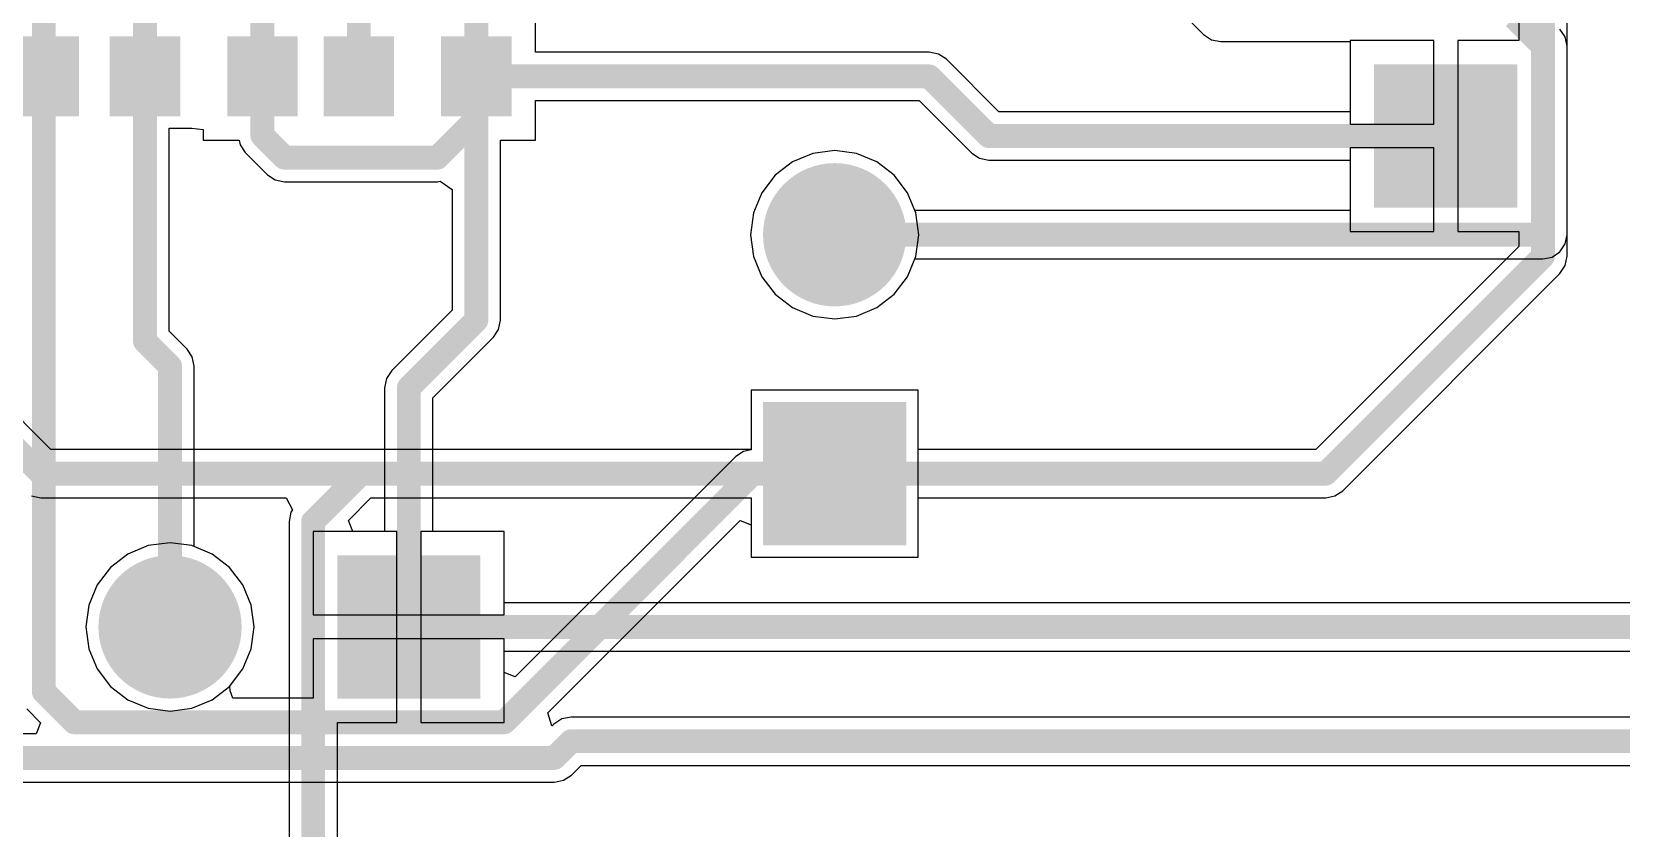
# Model space of a CAD drawing. Header units: millimetres. Extents: x 60.7 to 156.1, y 68.6 to 164.1.
# Drawn here: x 76.56 to 93.47, y 104.46 to 112.93 of the extents above; entities that cross this region are included whole.
import ezdxf

# ---------------------------------------------------------------- set-up
doc = ezdxf.new("R2010")
doc.units = ezdxf.units.MM
for name, color, linetype in [('BottomLayer', 5, 'Continuous'), ('PadHoleLayer', 156, 'Continuous'), ('TopLayer', 1, 'Continuous')]:
    doc.layers.add(name, color=color, linetype=linetype)

# ---------------------------------------------------------------- blocks, each defined once
blk = doc.blocks.new('PLC_5_41')
at = {"layer": 'BottomLayer', "const_width": 0.762}
for points in [[(-5.461, 0, 1), (-4.699, 0, 1)], [(-2.921, 0, 1), (-2.159, 0, 1)], [(-0.381, 0, 1), (0.381, 0, 1)], [(2.159, 0, 1), (2.921, 0, 1)]]:
    blk.add_lwpolyline(points, format="xyb", close=True, dxfattribs=at)
at = {"layer": 'BottomLayer'}
blk.add_solid([(4.318, -0.762), (5.842, -0.762), (4.318, 0.762), (5.842, 0.762)], dxfattribs=at)
at = {"layer": 'PadHoleLayer', "const_width": 0.5}
for points in [[(-5.33, 0, 1), (-4.83, 0, 1)], [(-2.79, 0, 1), (-2.29, 0, 1)], [(-0.25, 0, 1), (0.25, 0, 1)], [(2.29, 0, 1), (2.79, 0, 1)], [(4.83, 0, 1), (5.33, 0, 1)]]:
    blk.add_lwpolyline(points, format="xyb", close=True, dxfattribs=at)
at = {"layer": 'TopLayer', "const_width": 0.762}
for points in [[(-5.461, 0, 1), (-4.699, 0, 1)], [(-2.921, 0, 1), (-2.159, 0, 1)], [(-0.381, 0, 1), (0.381, 0, 1)], [(2.159, 0, 1), (2.921, 0, 1)]]:
    blk.add_lwpolyline(points, format="xyb", close=True, dxfattribs=at)
at = {"layer": 'TopLayer'}
blk.add_solid([(4.318, -0.762), (5.842, -0.762), (4.318, 0.762), (5.842, 0.762)], dxfattribs=at)
blk = doc.blocks.new('PLC_2_42')
at = {"layer": 'BottomLayer', "const_width": 0.762}
blk.add_lwpolyline([(-1.651, 0, 1), (-0.889, 0, 1)], format="xyb", close=True, dxfattribs=at)
at = {"layer": 'BottomLayer'}
blk.add_solid([(0.508, -0.762), (2.032, -0.762), (0.508, 0.762), (2.032, 0.762)], dxfattribs=at)
at = {"layer": 'PadHoleLayer', "const_width": 0.5}
for points in [[(-1.52, 0, 1), (-1.02, 0, 1)], [(1.02, 0, 1), (1.52, 0, 1)]]:
    blk.add_lwpolyline(points, format="xyb", close=True, dxfattribs=at)
at = {"layer": 'TopLayer', "const_width": 0.762}
blk.add_lwpolyline([(-1.651, 0, 1), (-0.889, 0, 1)], format="xyb", close=True, dxfattribs=at)
at = {"layer": 'TopLayer'}
blk.add_solid([(0.508, -0.762), (2.032, -0.762), (0.508, 0.762), (2.032, 0.762)], dxfattribs=at)
blk = doc.blocks.new('PLC_2_43')
at = {"layer": 'BottomLayer', "const_width": 0.762}
blk.add_lwpolyline([(-1.651, 0, 1), (-0.889, 0, 1)], format="xyb", close=True, dxfattribs=at)
at = {"layer": 'BottomLayer'}
blk.add_solid([(0.508, -0.762), (2.032, -0.762), (0.508, 0.762), (2.032, 0.762)], dxfattribs=at)
at = {"layer": 'PadHoleLayer', "const_width": 0.5}
for points in [[(-1.52, 0, 1), (-1.02, 0, 1)], [(1.02, 0, 1), (1.52, 0, 1)]]:
    blk.add_lwpolyline(points, format="xyb", close=True, dxfattribs=at)
at = {"layer": 'TopLayer', "const_width": 0.762}
blk.add_lwpolyline([(-1.651, 0, 1), (-0.889, 0, 1)], format="xyb", close=True, dxfattribs=at)
at = {"layer": 'TopLayer'}
blk.add_solid([(0.508, -0.762), (2.032, -0.762), (0.508, 0.762), (2.032, 0.762)], dxfattribs=at)
blk = doc.blocks.new('CAP0603_B_50')
at = {"layer": 'BottomLayer'}
for points in [[(-1, 0.425), (-1, -0.425), (-0.25, 0.425), (-0.25, -0.425)], [(0.25, 0.425), (0.25, -0.425), (1, 0.425), (1, -0.425)]]:
    blk.add_solid(points, dxfattribs=at)
blk = doc.blocks.new('CAP0603_B_51')
at = {"layer": 'BottomLayer'}
for points in [[(-1, 0.425), (-1, -0.425), (-0.25, 0.425), (-0.25, -0.425)], [(0.25, 0.425), (0.25, -0.425), (1, 0.425), (1, -0.425)]]:
    blk.add_solid(points, dxfattribs=at)
blk = doc.blocks.new('CAP0603_B_54')
at = {"layer": 'BottomLayer'}
for points in [[(-1, 0.425), (-1, -0.425), (-0.25, 0.425), (-0.25, -0.425)], [(0.25, 0.425), (0.25, -0.425), (1, 0.425), (1, -0.425)]]:
    blk.add_solid(points, dxfattribs=at)

msp = doc.modelspace()

# ---------------------------------------------------------------- linework, layer by layer
at = {"layer": 'BottomLayer'}
for p, q in [((86.127, 115.797), (89.025, 112.899)), ((81.917, 112.711), (81.917, 113.133)), ((92.871, 112.874), (92.815, 112.958)), ((89.025, 112.899), (89.108, 112.843)), ((89.108, 112.843), (89.206, 112.824)), ((89.206, 112.824), (90.584, 112.824)), ((90.584, 112.824), (90.584, 112.077)), ((92.891, 112.776), (92.871, 112.874)), ((92.891, 110.77), (92.891, 112.776)), ((92.891, 112.776), (92.891, 112.776)), ((86.106, 112.711), (81.917, 112.711)), ((86.204, 112.691), (86.106, 112.711)), ((86.288, 112.636), (86.204, 112.691)), ((86.846, 112.077), (86.288, 112.636)), ((81.917, 111.775), (81.917, 112.197)), ((81.917, 112.197), (86, 112.197)), ((86, 112.197), (86.558, 111.638)), ((90.584, 112.077), (86.846, 112.077)), ((78.02, 109.746), (78.02, 111.904)), ((78.02, 111.904), (78.263, 111.904)), ((78.263, 111.904), (78.263, 111.904)), ((78.263, 111.904), (78.384, 111.889)), ((78.384, 111.889), (78.384, 111.775)), ((78.384, 111.775), (78.766, 111.775)), ((78.766, 111.775), (78.776, 111.727)), ((81.545, 109.862), (81.545, 111.775)), ((81.545, 111.775), (81.917, 111.775)), ((78.776, 111.727), (78.831, 111.644)), ((78.831, 111.644), (79.066, 111.409)), ((84.868, 111.634), (84.653, 111.545)), ((85.1, 111.665), (84.868, 111.634)), ((85.332, 111.634), (85.1, 111.665)), ((85.547, 111.545), (85.332, 111.634)), ((86.558, 111.638), (86.642, 111.583)), ((84.653, 111.545), (84.467, 111.403)), ((85.733, 111.403), (85.547, 111.545)), ((86.642, 111.583), (86.74, 111.563)), ((86.74, 111.563), (90.584, 111.563)), ((90.584, 111.563), (90.584, 111.027)), ((79.066, 111.409), (79.15, 111.353)), ((79.15, 111.353), (79.248, 111.333)), ((79.248, 111.333), (80.874, 111.333)), ((80.874, 111.333), (80.904, 111.339)), ((80.904, 111.339), (81.031, 111.251)), ((81.031, 111.251), (81.031, 109.968)), ((84.467, 111.403), (84.325, 111.217)), ((85.875, 111.217), (85.733, 111.403)), ((84.325, 111.217), (84.236, 111.002)), ((85.954, 111.027), (85.875, 111.217)), ((84.236, 111.002), (84.205, 110.77)), ((90.584, 111.027), (85.954, 111.027)), ((84.205, 110.77), (84.236, 110.539)), ((92.871, 110.672), (92.891, 110.77)), ((92.732, 110.533), (92.815, 110.588)), ((92.815, 110.588), (92.871, 110.672)), ((84.236, 110.539), (84.325, 110.323)), ((85.875, 110.323), (85.954, 110.513)), ((85.954, 110.513), (92.634, 110.513)), ((92.634, 110.513), (92.732, 110.533)), ((84.325, 110.323), (84.467, 110.137)), ((85.733, 110.137), (85.875, 110.323)), ((84.467, 110.137), (84.653, 109.995)), ((85.547, 109.995), (85.733, 110.137)), ((81.031, 109.968), (80.388, 109.325)), ((84.653, 109.995), (84.868, 109.906)), ((84.868, 109.906), (85.1, 109.875)), ((85.1, 109.875), (85.332, 109.906)), ((85.332, 109.906), (85.547, 109.995)), ((78.212, 109.554), (78.02, 109.746)), ((81.47, 109.68), (81.525, 109.763)), ((81.525, 109.763), (81.545, 109.862)), ((80.827, 109.037), (81.47, 109.68)), ((78.267, 109.471), (78.212, 109.554)), ((78.287, 109.372), (78.267, 109.471)), ((78.287, 107.454), (78.287, 109.372)), ((80.333, 109.242), (80.313, 109.144)), ((80.388, 109.325), (80.333, 109.242)), ((80.313, 109.144), (80.313, 107.616)), ((85.987, 109.117), (84.213, 109.117)), ((84.213, 109.117), (84.213, 108.484)), ((85.987, 107.343), (85.987, 109.117)), ((80.827, 107.616), (80.827, 109.037)), ((84.047, 108.412), (81.703, 106.068)), ((84.131, 108.467), (84.047, 108.412)), ((84.213, 108.484), (84.131, 108.467)), ((82.048, 105.686), (84.096, 107.733)), ((84.096, 107.733), (84.213, 107.685)), ((80.313, 107.616), (79.554, 107.616)), ((79.554, 107.616), (79.554, 106.727)), ((81.586, 107.616), (80.827, 107.616)), ((81.586, 106.727), (81.586, 107.616)), ((84.213, 107.685), (84.213, 107.343)), ((78.477, 107.375), (78.287, 107.454)), ((78.663, 107.233), (78.477, 107.375)), ((78.805, 107.047), (78.663, 107.233)), ((84.213, 107.343), (85.987, 107.343)), ((78.894, 106.832), (78.805, 107.047)), ((78.925, 106.6), (78.894, 106.832)), ((79.554, 106.727), (81.586, 106.727)), ((78.894, 106.368), (78.925, 106.6)), ((78.805, 106.153), (78.894, 106.368)), ((81.586, 106.473), (79.554, 106.473)), ((79.554, 106.473), (79.554, 105.843)), ((81.586, 106.117), (81.586, 106.473)), ((78.665, 105.97), (78.805, 106.153)), ((81.703, 106.068), (81.586, 106.117)), ((78.671, 105.922), (78.665, 105.97)), ((78.698, 105.843), (78.671, 105.922)), ((79.554, 105.843), (78.698, 105.843)), ((76.506, 105.729), (76.654, 105.581)), ((82.09, 105.548), (82.048, 105.686)), ((76.654, 105.581), (76.606, 105.464)), ((82.095, 105.547), (82.09, 105.548)), ((82.114, 105.566), (82.095, 105.547)), ((82.198, 105.622), (82.114, 105.566)), ((82.296, 105.642), (82.198, 105.622)), ((133.471, 105.642), (82.296, 105.642)), ((76.606, 105.464), (67.061, 105.464)), ((82.217, 104.969), (82.3, 105.025)), ((82.3, 105.025), (82.402, 105.128)), ((82.402, 105.128), (133.471, 105.128)), ((66.954, 104.95), (82.118, 104.95)), ((82.118, 104.95), (82.217, 104.969))]:
    msp.add_line(p, q, dxfattribs=at)
at = {"layer": 'BottomLayer', "const_width": 0.254}
for points in [[(81.288, 112.454), (81.288, 113.817)], [(80.038, 112.454), (80.038, 113.157)], [(76.688, 112.454), (76.688, 113.106)], [(77.763, 112.454), (77.763, 113.106)], [(79.013, 112.454), (79.013, 113.081)], [(92.329, 113.081), (92.634, 112.776)], [(92.634, 110.77), (92.634, 112.776)], [(76.688, 105.911), (76.688, 112.454)], [(77.763, 109.639), (77.763, 112.454)], [(79.013, 111.825), (79.013, 112.454)], [(81.288, 112.005), (81.288, 112.454)], [(81.288, 112.454), (86.106, 112.454)], [(86.106, 112.454), (86.74, 111.82)], [(80.874, 111.59), (81.288, 112.005)], [(81.288, 109.862), (81.288, 112.005)], [(79.013, 111.825), (79.248, 111.59)], [(86.74, 111.82), (91.6, 111.82)], [(79.248, 111.59), (80.874, 111.59)], [(85.1, 110.77), (92.634, 110.77)], [(80.57, 109.144), (81.288, 109.862)], [(77.763, 109.639), (78.03, 109.372)], [(78.03, 106.6), (78.03, 109.372)], [(80.57, 106.6), (80.57, 109.144)], [(81.585, 105.586), (84.229, 108.23)], [(84.229, 108.23), (85.1, 108.23)], [(76.688, 105.911), (77.013, 105.586)], [(77.013, 105.586), (81.585, 105.586)], [(82.118, 105.207), (82.296, 105.385)], [(82.296, 105.385), (134.187, 105.385)], [(66.954, 105.207), (82.118, 105.207)]]:
    msp.add_lwpolyline(points, dxfattribs=at)
at = {"layer": 'BottomLayer', "const_width": 0.127}
for points in [[(92.57, 112.776, 1), (92.697, 112.776, 1)], [(92.57, 112.776, 1), (92.697, 112.776, 1)], [(76.624, 112.454, 1), (76.751, 112.454, 1)], [(76.624, 112.454, 1), (76.751, 112.454, 1)], [(77.7, 112.454, 1), (77.827, 112.454, 1)], [(77.7, 112.454, 1), (77.827, 112.454, 1)], [(78.949, 112.454, 1), (79.076, 112.454, 1)], [(78.949, 112.454, 1), (79.076, 112.454, 1)], [(79.975, 112.454, 1), (80.102, 112.454, 1)], [(81.225, 112.454, 1), (81.352, 112.454, 1)], [(81.225, 112.454, 1), (81.352, 112.454, 1)], [(81.225, 112.454, 1), (81.352, 112.454, 1)], [(86.042, 112.454, 1), (86.169, 112.454, 1)], [(86.042, 112.454, 1), (86.169, 112.454, 1)], [(81.225, 112.005, 1), (81.352, 112.005, 1)], [(81.225, 112.005, 1), (81.352, 112.005, 1)], [(81.225, 112.005, 1), (81.352, 112.005, 1)], [(78.949, 111.825, 1), (79.076, 111.825, 1)], [(78.949, 111.825, 1), (79.076, 111.825, 1)], [(86.676, 111.82, 1), (86.803, 111.82, 1)], [(86.676, 111.82, 1), (86.803, 111.82, 1)], [(91.536, 111.82, 1), (91.663, 111.82, 1)], [(79.184, 111.59, 1), (79.311, 111.59, 1)], [(79.184, 111.59, 1), (79.311, 111.59, 1)], [(80.81, 111.59, 1), (80.937, 111.59, 1)], [(80.81, 111.59, 1), (80.937, 111.59, 1)], [(85.036, 110.77, 1), (85.163, 110.77, 1)], [(92.57, 110.77, 1), (92.697, 110.77, 1)], [(92.57, 110.77, 1), (92.697, 110.77, 1)], [(81.225, 109.862, 1), (81.352, 109.862, 1)], [(81.225, 109.862, 1), (81.352, 109.862, 1)], [(77.7, 109.639, 1), (77.827, 109.639, 1)], [(77.7, 109.639, 1), (77.827, 109.639, 1)], [(77.967, 109.372, 1), (78.094, 109.372, 1)], [(77.967, 109.372, 1), (78.094, 109.372, 1)], [(80.507, 109.144, 1), (80.634, 109.144, 1)], [(80.507, 109.144, 1), (80.634, 109.144, 1)], [(84.165, 108.23, 1), (84.292, 108.23, 1)], [(84.165, 108.23, 1), (84.292, 108.23, 1)], [(85.036, 108.23, 1), (85.163, 108.23, 1)], [(77.967, 106.6, 1), (78.094, 106.6, 1)], [(80.507, 106.6, 1), (80.634, 106.6, 1)], [(76.624, 105.911, 1), (76.751, 105.911, 1)], [(76.624, 105.911, 1), (76.751, 105.911, 1)], [(76.949, 105.586, 1), (77.076, 105.586, 1)], [(76.949, 105.586, 1), (77.076, 105.586, 1)], [(81.521, 105.586, 1), (81.648, 105.586, 1)], [(81.521, 105.586, 1), (81.648, 105.586, 1)], [(82.233, 105.385, 1), (82.359, 105.385, 1)], [(82.233, 105.385, 1), (82.359, 105.385, 1)], [(82.055, 105.207, 1), (82.182, 105.207, 1)], [(82.055, 105.207, 1), (82.182, 105.207, 1)]]:
    msp.add_lwpolyline(points, format="xyb", close=True, dxfattribs=at)
at = {"layer": 'TopLayer'}
for p, q in [((92.891, 110.541), (92.891, 120.946)), ((76.763, 108.487), (69.878, 115.371)), ((92.377, 113.707), (92.377, 112.836)), ((91.473, 112.836), (90.584, 112.836)), ((90.584, 112.836), (90.584, 111.947)), ((91.473, 111.947), (91.473, 112.836)), ((92.377, 112.836), (91.727, 112.836)), ((91.727, 112.836), (91.727, 111.82)), ((90.584, 111.947), (91.473, 111.947)), ((91.727, 111.82), (91.727, 110.804)), ((84.868, 111.634), (84.653, 111.545)), ((85.1, 111.665), (84.868, 111.634)), ((85.332, 111.634), (85.1, 111.665)), ((85.547, 111.545), (85.332, 111.634)), ((91.473, 111.693), (90.584, 111.693)), ((90.584, 111.693), (90.584, 110.804)), ((91.473, 110.804), (91.473, 111.693)), ((84.653, 111.545), (84.467, 111.403)), ((85.733, 111.403), (85.547, 111.545)), ((84.467, 111.403), (84.325, 111.217)), ((85.875, 111.217), (85.733, 111.403)), ((84.325, 111.217), (84.236, 111.002)), ((85.964, 111.002), (85.875, 111.217)), ((84.236, 111.002), (84.205, 110.77)), ((85.995, 110.77), (85.964, 111.002)), ((84.205, 110.77), (84.236, 110.539)), ((85.964, 110.539), (85.995, 110.77)), ((90.584, 110.804), (91.473, 110.804)), ((91.727, 110.804), (92.377, 110.804)), ((92.377, 110.804), (92.377, 110.647)), ((92.377, 110.647), (90.217, 108.487)), ((84.236, 110.539), (84.325, 110.323)), ((85.875, 110.323), (85.964, 110.539)), ((92.815, 110.359), (92.871, 110.442)), ((92.871, 110.442), (92.891, 110.541)), ((92.891, 110.541), (92.891, 110.541)), ((84.325, 110.323), (84.467, 110.137)), ((85.733, 110.137), (85.875, 110.323)), ((90.505, 108.048), (92.815, 110.359)), ((84.467, 110.137), (84.653, 109.995)), ((85.547, 109.995), (85.733, 110.137)), ((84.653, 109.995), (84.868, 109.906)), ((84.868, 109.906), (85.1, 109.875)), ((85.1, 109.875), (85.332, 109.906)), ((85.332, 109.906), (85.547, 109.995)), ((85.987, 109.117), (84.213, 109.117)), ((84.213, 109.117), (84.213, 108.487)), ((85.987, 108.487), (85.987, 109.117)), ((84.213, 108.487), (76.763, 108.487)), ((90.217, 108.487), (85.987, 108.487)), ((90.421, 107.993), (90.505, 108.048)), ((76.558, 107.993), (76.657, 107.973)), ((76.657, 107.973), (79.265, 107.973)), ((79.265, 107.973), (79.333, 107.846)), ((79.927, 107.733), (80.167, 107.973)), ((80.167, 107.973), (84.213, 107.973)), ((84.213, 107.973), (84.213, 107.343)), ((85.987, 107.343), (85.987, 107.973)), ((85.987, 107.973), (90.323, 107.973)), ((90.323, 107.973), (90.421, 107.993)), ((79.315, 107.82), (79.296, 107.722)), ((79.296, 107.722), (79.296, 101.524)), ((79.333, 107.846), (79.315, 107.82)), ((79.976, 107.616), (79.927, 107.733)), ((80.443, 107.616), (79.976, 107.616)), ((80.443, 106.6), (80.443, 107.616)), ((81.586, 107.616), (80.697, 107.616)), ((80.697, 107.616), (80.697, 106.6)), ((81.586, 106.857), (81.586, 107.616)), ((77.583, 107.375), (77.397, 107.233)), ((77.798, 107.464), (77.583, 107.375)), ((78.03, 107.495), (77.798, 107.464)), ((78.262, 107.464), (78.03, 107.495)), ((78.477, 107.375), (78.262, 107.464)), ((78.663, 107.233), (78.477, 107.375)), ((77.397, 107.233), (77.255, 107.047)), ((78.805, 107.047), (78.663, 107.233)), ((84.213, 107.343), (85.987, 107.343)), ((77.255, 107.047), (77.166, 106.832)), ((78.894, 106.832), (78.805, 107.047)), ((121.175, 106.857), (81.586, 106.857)), ((77.166, 106.832), (77.135, 106.6)), ((78.925, 106.6), (78.894, 106.832)), ((77.135, 106.6), (77.166, 106.368)), ((78.894, 106.368), (78.925, 106.6)), ((80.443, 105.584), (80.443, 106.6)), ((80.697, 106.6), (80.697, 105.584)), ((77.166, 106.368), (77.255, 106.153)), ((78.805, 106.153), (78.894, 106.368)), ((81.586, 105.584), (81.586, 106.343)), ((81.586, 106.343), (121.281, 106.343)), ((77.255, 106.153), (77.397, 105.967)), ((78.663, 105.967), (78.805, 106.153)), ((77.397, 105.967), (77.583, 105.825)), ((78.477, 105.825), (78.663, 105.967)), ((77.583, 105.825), (77.798, 105.736)), ((77.798, 105.736), (78.03, 105.705)), ((78.03, 105.705), (78.262, 105.736)), ((78.262, 105.736), (78.477, 105.825)), ((79.81, 101.63), (79.81, 105.584)), ((79.81, 105.584), (80.443, 105.584)), ((80.697, 105.584), (81.586, 105.584))]:
    msp.add_line(p, q, dxfattribs=at)
at = {"layer": 'TopLayer', "const_width": 0.254}
for points in [[(92.634, 110.541), (92.634, 120.946)], [(69.19, 115.696), (76.657, 108.23)], [(90.323, 108.23), (92.634, 110.541)], [(76.657, 108.23), (80.061, 108.23)], [(79.553, 107.722), (80.061, 108.23)], [(80.061, 108.23), (85.1, 108.23)], [(85.1, 108.23), (90.323, 108.23)], [(79.553, 101.524), (79.553, 107.722)], [(80.57, 106.6), (121.281, 106.6)]]:
    msp.add_lwpolyline(points, dxfattribs=at)
at = {"layer": 'TopLayer', "const_width": 0.127}
for points in [[(92.57, 110.541, 1), (92.697, 110.541, 1)], [(92.57, 110.541, 1), (92.697, 110.541, 1)], [(76.593, 108.23, 1), (76.72, 108.23, 1)], [(76.593, 108.23, 1), (76.72, 108.23, 1)], [(79.997, 108.23, 1), (80.124, 108.23, 1)], [(79.997, 108.23, 1), (80.124, 108.23, 1)], [(79.997, 108.23, 1), (80.124, 108.23, 1)], [(85.036, 108.23, 1), (85.163, 108.23, 1)], [(85.036, 108.23, 1), (85.163, 108.23, 1)], [(90.26, 108.23, 1), (90.387, 108.23, 1)], [(90.26, 108.23, 1), (90.387, 108.23, 1)], [(79.489, 107.722, 1), (79.616, 107.722, 1)], [(79.489, 107.722, 1), (79.616, 107.722, 1)], [(80.507, 106.6, 1), (80.634, 106.6, 1)]]:
    msp.add_lwpolyline(points, format="xyb", close=True, dxfattribs=at)

# ---------------------------------------------------------------- block references
for name, p, rotation in [('PLC_5_41', (91.6, 116.9), 270), ('CAP0603_B_51', (76.063, 112.454), 360), ('CAP0603_B_50', (78.388, 112.454), 180), ('CAP0603_B_54', (80.663, 112.454), 360), ('PLC_2_42', (85.1, 109.5), 270), ('PLC_2_43', (79.3, 106.6), 360)]:
    msp.add_blockref(name, p, dxfattribs=dict(rotation=rotation))

doc.saveas('drawing.dxf')
